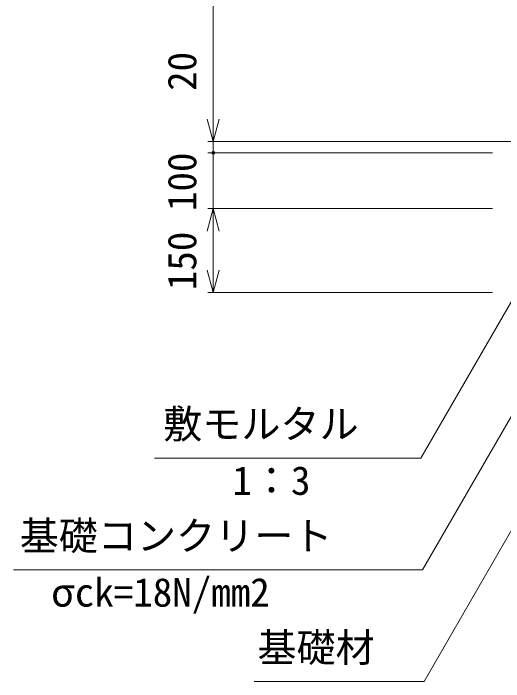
# Model space of a CAD drawing. Units: millimetres, scale not verified. Extents: x -252 to 252048, y 18866 to 78266.
# Drawn here: x 9630 to 14020, y 32422 to 38403 of the extents above; entities that cross this region are included whole.
import ezdxf
from ezdxf.enums import TextEntityAlignment as Align

# ---------------------------------------------------------------- set-up
doc = ezdxf.new("R2010")
doc.units = ezdxf.units.MM
doc.header["$LTSCALE"] = 300
for name, color, linetype, lineweight in [('0_2', 1, 'Continuous', 18), ('D-STR-DIM', 7, 'Continuous', 18), ('D-STR-HTXT', 7, 'Continuous', 18)]:
    doc.layers.add(name, color=color, linetype=linetype, lineweight=lineweight)
doc.styles.add('ＭＳ ゴシック', font='')
doc.styles.get('ＭＳ ゴシック').set_extended_font_data('MS Gothic')

msp = doc.modelspace()

# ---------------------------------------------------------------- linework, layer by layer
at = {"layer": '0_2'}
for p, q in [((11420, 37255.1), (11366.5, 37455.1)), ((11420, 37255.1), (11366.5, 37455.1)), ((11473.6, 37455.1), (11420, 37255.1)), ((11420, 37255.1), (11420, 37455.1)), ((11473.6, 37455.1), (11420, 37255.1)), ((11420, 37255.1), (11420, 37455.1)), ((11366.5, 36455.1), (11420, 36655.1)), ((11420, 36655.1), (11473.6, 36455.1)), ((11420, 36655.1), (11420, 36455.1)), ((11420, 35905.1), (11366.5, 36105.1)), ((11473.6, 36105.1), (11420, 35905.1)), ((11420, 35905.1), (11420, 36105.1))]:
    msp.add_line(p, q, dxfattribs=at)
for start, end in [(90, 270), (90, 270), (270, 90), (270, 90)]:
    msp.add_arc((11420, 37155.1), 12.5, start, end, dxfattribs=at)
at = {"layer": 'D-STR-DIM'}
for p, q in [((11420, 45055.1), (11420, 37455.1)), ((11420, 37455.1), (11420, 38220.9)), ((14420, 37255.1), (11370, 37255.1)), ((14420, 37255.1), (11370, 37255.1)), ((11420, 37155.1), (11420, 37255.1)), ((13920, 37155.1), (11370, 37155.1)), ((13920, 37155.1), (11370, 37155.1)), ((11420, 36655.1), (11420, 37155.1)), ((11420, 37155.1), (11420, 36955.1)), ((13920, 36655.1), (11370, 36655.1)), ((13920, 36655.1), (11370, 36655.1)), ((11420, 36105.1), (11420, 36455.1)), ((13920, 35905.1), (11370, 35905.1))]:
    msp.add_line(p, q, dxfattribs=at)
at = {"layer": 'D-STR-HTXT'}
for p, q in [((14795.4, 37049.3), (13278.8, 34422.5)), ((15186.5, 36700.3), (13293.6, 33422.5)), ((15342.5, 35954.7), (13308.4, 32422.5)), ((13278.8, 34422.5), (10894.7, 34422.5)), ((13293.6, 33422.5), (9629.6, 33422.5)), ((13308.4, 32422.5), (11785.6, 32422.5))]:
    msp.add_line(p, q, dxfattribs=at)

# ---------------------------------------------------------------- texts
at = {"layer": 'D-STR-DIM', "color": 1, "style": 'ＭＳ ゴシック'}
for s, p in [('20', (11345, 37708.8)), (' 100', (11345, 36459.2)), ('150', (11345, 35925.7))]:
    msp.add_text(s, height=256.6, rotation=90, dxfattribs=at).set_placement(p, align=Align.BOTTOM_LEFT)
at = {"layer": 'D-STR-HTXT', "color": 1, "style": 'ＭＳ ゴシック'}
for s, p in [('敷モルタル', (10971.5, 34522.5)), ('1：3', (11590.9, 34016.8)), ('基礎コンクリート', (9686.5, 33522.5)), ('σck=18N/mm2', (9967.1, 33016.8)), ('基礎材', (11815, 32522.5))]:
    msp.add_text(s, height=256.6, dxfattribs=at).set_placement(p, align=Align.BOTTOM_LEFT)

doc.saveas('drawing.dxf')
